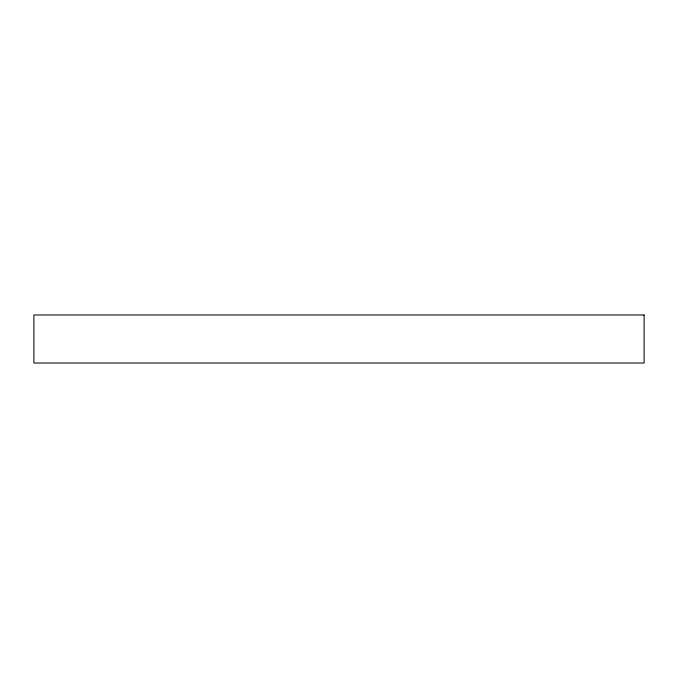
<?xml version="1.0" encoding="UTF-8"?>
<svg xmlns="http://www.w3.org/2000/svg" width="678" height="678" viewBox="0 0 678 678"><rect width="100%" height="100%" fill="white"/><g stroke="black" fill="none" stroke-linecap="round" stroke-linejoin="round"><path stroke-width="1.02" d="M644.1 314.982L33.9 314.982L33.9 363.018L644.1 363.018L644.1 314.982"/></g></svg>
